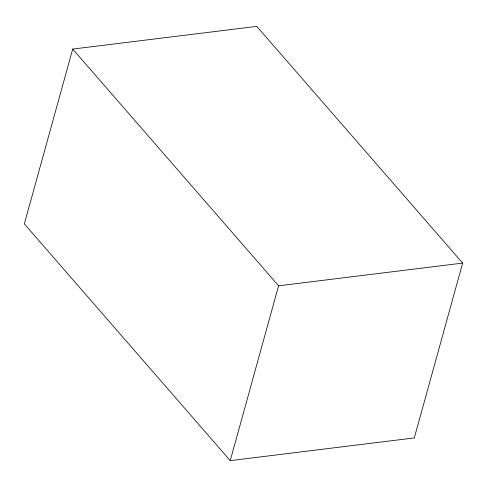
<?xml version="1.0" encoding="UTF-8"?>
<svg xmlns="http://www.w3.org/2000/svg" width="487" height="487" viewBox="0 0 487 487"><rect width="100%" height="100%" fill="white"/><g stroke="black" fill="none" stroke-linecap="round" stroke-linejoin="round"><path stroke-width="0.73" d="M72.703 49.077L24.35 223.904L230.235 460.635L414.297 437.923L462.65 263.096L256.765 26.365L72.703 49.077L278.594 285.808L462.65 263.096M230.235 460.635L278.594 285.808"/></g></svg>
